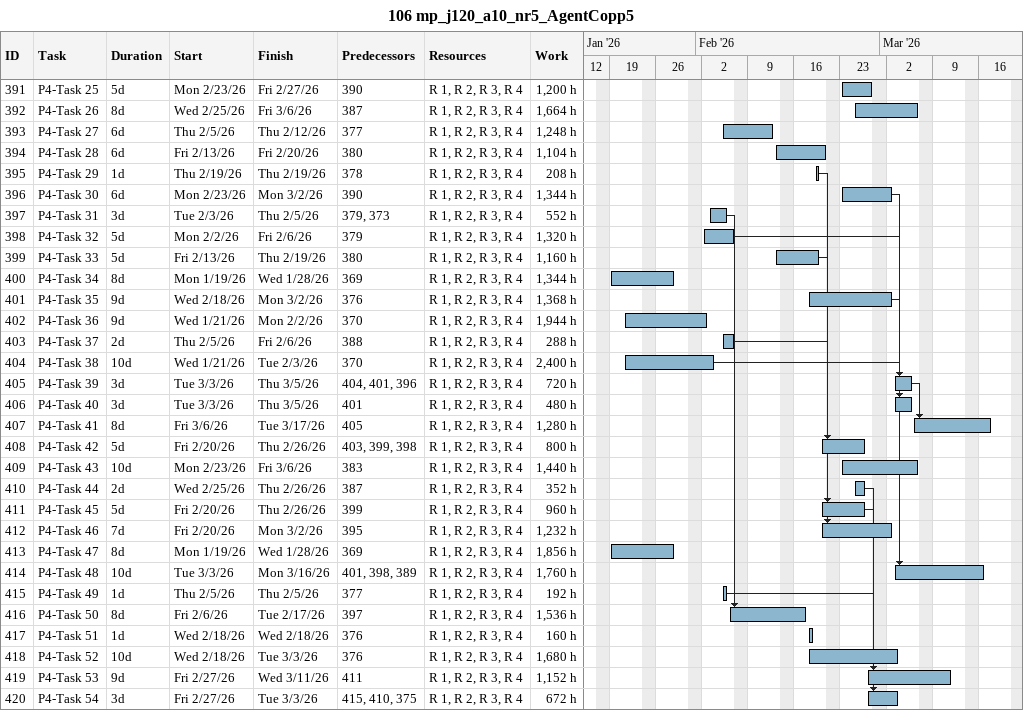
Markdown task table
106 mp_j120_a10_nr5_AgentCopp5

| ID | Task | Duration | Start | Finish | Predecessors | Resources | Work (h) |
|---|---|---|---|---|---|---|---|
| 391 | P4-Task 25 | 5d | 2026-02-23 | 2026-02-27 | 390 | R 1, R 2, R 3, R 4 | 1200 |
| 392 | P4-Task 26 | 8d | 2026-02-25 | 2026-03-06 | 387 | R 1, R 2, R 3, R 4 | 1664 |
| 393 | P4-Task 27 | 6d | 2026-02-05 | 2026-02-12 | 377 | R 1, R 2, R 3, R 4 | 1248 |
| 394 | P4-Task 28 | 6d | 2026-02-13 | 2026-02-20 | 380 | R 1, R 2, R 3, R 4 | 1104 |
| 395 | P4-Task 29 | 1d | 2026-02-19 | 2026-02-19 | 378 | R 1, R 2, R 3, R 4 | 208 |
| 396 | P4-Task 30 | 6d | 2026-02-23 | 2026-03-02 | 390 | R 1, R 2, R 3, R 4 | 1344 |
| 397 | P4-Task 31 | 3d | 2026-02-03 | 2026-02-05 | 379, 373 | R 1, R 2, R 3, R 4 | 552 |
| 398 | P4-Task 32 | 5d | 2026-02-02 | 2026-02-06 | 379 | R 1, R 2, R 3, R 4 | 1320 |
| 399 | P4-Task 33 | 5d | 2026-02-13 | 2026-02-19 | 380 | R 1, R 2, R 3, R 4 | 1160 |
| 400 | P4-Task 34 | 8d | 2026-01-19 | 2026-01-28 | 369 | R 1, R 2, R 3, R 4 | 1344 |
| 401 | P4-Task 35 | 9d | 2026-02-18 | 2026-03-02 | 376 | R 1, R 2, R 3, R 4 | 1368 |
| 402 | P4-Task 36 | 9d | 2026-01-21 | 2026-02-02 | 370 | R 1, R 2, R 3, R 4 | 1944 |
| 403 | P4-Task 37 | 2d | 2026-02-05 | 2026-02-06 | 388 | R 1, R 2, R 3, R 4 | 288 |
| 404 | P4-Task 38 | 10d | 2026-01-21 | 2026-02-03 | 370 | R 1, R 2, R 3, R 4 | 2400 |
| 405 | P4-Task 39 | 3d | 2026-03-03 | 2026-03-05 | 404, 401, 396 | R 1, R 2, R 3, R 4 | 720 |
| 406 | P4-Task 40 | 3d | 2026-03-03 | 2026-03-05 | 401 | R 1, R 2, R 3, R 4 | 480 |
| 407 | P4-Task 41 | 8d | 2026-03-06 | 2026-03-17 | 405 | R 1, R 2, R 3, R 4 | 1280 |
| 408 | P4-Task 42 | 5d | 2026-02-20 | 2026-02-26 | 403, 399, 398 | R 1, R 2, R 3, R 4 | 800 |
| 409 | P4-Task 43 | 10d | 2026-02-23 | 2026-03-06 | 383 | R 1, R 2, R 3, R 4 | 1440 |
| 410 | P4-Task 44 | 2d | 2026-02-25 | 2026-02-26 | 387 | R 1, R 2, R 3, R 4 | 352 |
| 411 | P4-Task 45 | 5d | 2026-02-20 | 2026-02-26 | 399 | R 1, R 2, R 3, R 4 | 960 |
| 412 | P4-Task 46 | 7d | 2026-02-20 | 2026-03-02 | 395 | R 1, R 2, R 3, R 4 | 1232 |
| 413 | P4-Task 47 | 8d | 2026-01-19 | 2026-01-28 | 369 | R 1, R 2, R 3, R 4 | 1856 |
| 414 | P4-Task 48 | 10d | 2026-03-03 | 2026-03-16 | 401, 398, 389 | R 1, R 2, R 3, R 4 | 1760 |
| 415 | P4-Task 49 | 1d | 2026-02-05 | 2026-02-05 | 377 | R 1, R 2, R 3, R 4 | 192 |
| 416 | P4-Task 50 | 8d | 2026-02-06 | 2026-02-17 | 397 | R 1, R 2, R 3, R 4 | 1536 |
| 417 | P4-Task 51 | 1d | 2026-02-18 | 2026-02-18 | 376 | R 1, R 2, R 3, R 4 | 160 |
| 418 | P4-Task 52 | 10d | 2026-02-18 | 2026-03-03 | 376 | R 1, R 2, R 3, R 4 | 1680 |
| 419 | P4-Task 53 | 9d | 2026-02-27 | 2026-03-11 | 411 | R 1, R 2, R 3, R 4 | 1152 |
| 420 | P4-Task 54 | 3d | 2026-02-27 | 2026-03-03 | 415, 410, 375 | R 1, R 2, R 3, R 4 | 672 |
